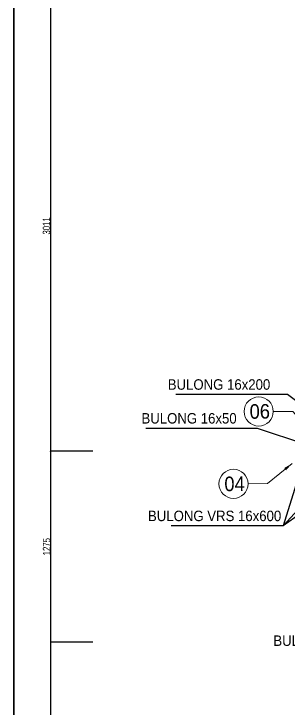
# Model space of a CAD drawing. Header units: millimetres. Extents: x -23083795 to 376618, y 113268 to 3804440.
# Drawn here: x 217200 to 219038, y 120599 to 125244 of the extents above; entities that cross this region are included whole.
import ezdxf
from ezdxf.enums import TextEntityAlignment as Align

# ---------------------------------------------------------------- set-up
doc = ezdxf.new("R2010")
doc.units = ezdxf.units.MM
doc.header["$LTSCALE"] = 6
doc.layers.add('netlonkhungten', color=32, linetype='Continuous', lineweight=35)
doc.layers.add('Text', color=7, linetype='Continuous', lineweight=13)
doc.styles.add('DIM', font='techl___.ttf', dxfattribs={"width": 0.9, "height": 50})
doc.styles.add('VNI-HELVE', font='VHELVEN_0.TTF', dxfattribs={"width": 0.9})
doc.dimstyles.new('D50', dxfattribs={"dimtxt": 60, "dimasz": 75, "dimexe": 30, "dimexo": 50, "dimgap": 25, "dimtad": 1, "dimdec": 0, "dimdsep": 46, "dimtxsty": 'VNI-HELVE', "dimcen": 0, "dimclrd": 256, "dimclre": 256, "dimclrt": 7, "dimadec": 0, "dimazin": 0, "dimtfac": 1, "dimtdec": 0, "dimtmove": 1, "dimatfit": 3, "dimfxl": 1, "dimtolj": 1, "dimtzin": 0, "dimlwd": -1, "dimlwe": -1, "dimarcsym": 0})
doc.dimstyles.new('TL1-1', dxfattribs={"dimtxt": 2, "dimasz": 1, "dimexe": 1, "dimexo": 1, "dimgap": 0.5, "dimtad": 1, "dimdec": 0, "dimlfac": 50, "dimzin": 0, "dimdsep": 46, "dimtxsty": 'DIM', "dimblk1": 'OBLIQUE', "dimblk2": 'OBLIQUE', "dimsah": 1, "dimcen": 0, "dimdle": 1, "dimclrd": 256, "dimclre": 256, "dimclrt": 256, "dimadec": 0, "dimazin": 0, "dimtfac": 1, "dimtdec": 0, "dimtofl": 0, "dimtmove": 0, "dimatfit": 3, "dimldrblk": 'OBLIQUE', "dimfxl": 1, "dimtolj": 1, "dimtzin": 0, "dimarcsym": 0})

# ---------------------------------------------------------------- blocks, each defined once
blk = doc.blocks.new('_Oblique')
at = {"color": 0, "lineweight": -2}
blk.add_line((-0.5, -0.5), (0.5, 0.5), dxfattribs=at)
blk = doc.blocks.new('*D350')
at = {"lineweight": -2}
for p, q in [((217726.4, 125333), (217443.2, 125333)), ((217444.2, 125334), (217444.2, 122321)), ((217726.4, 122322), (217443.2, 122322))]:
    blk.add_line(p, q, dxfattribs=at)
at = {"layer": 'Defpoints', "color": 0}
for p in [(217727.4, 125333), (217444.2, 122322), (217727.4, 122322)]:
    blk.add_point(p, dxfattribs=at)
at = {"lineweight": -2}
for p, rotation in [((217444.2, 125333), 90), ((217444.2, 122322), 270)]:
    blk.add_blockref('_Oblique', p, dxfattribs=dict(at, rotation=rotation))
at = {"insert": (217417.6, 123827.5), "char_height": 50, "attachment_point": 5, "rotation": 90, "style": 'DIM'}
blk.add_mtext('\\A1;3011', dxfattribs=at)
blk = doc.blocks.new('*D351')
at = {"lineweight": -2}
for p, q in [((217726.4, 122322), (217443.2, 122322)), ((217444.2, 122323), (217444.2, 121046)), ((217726.4, 121047), (217443.2, 121047))]:
    blk.add_line(p, q, dxfattribs=at)
at = {"layer": 'Defpoints', "color": 0}
for p in [(217727.4, 122322), (217444.2, 121047), (217727.4, 121047)]:
    blk.add_point(p, dxfattribs=at)
at = {"lineweight": -2}
for p, rotation in [((217444.2, 122322), 90), ((217444.2, 121047), 270)]:
    blk.add_blockref('_Oblique', p, dxfattribs=dict(at, rotation=rotation))
at = {"insert": (217418.2, 121684.5), "char_height": 50, "attachment_point": 5, "rotation": 90, "style": 'DIM'}
blk.add_mtext('\\A1;1275', dxfattribs=at)
blk = doc.blocks.new('*D352')
at = {"lineweight": -2}
for p, q in [((217726.4, 121047), (217443.2, 121047)), ((217444.2, 121048), (217444.2, 118526)), ((217726.4, 118527), (217443.2, 118527))]:
    blk.add_line(p, q, dxfattribs=at)
at = {"layer": 'Defpoints', "color": 0}
for p in [(217727.4, 121047), (217444.2, 118527), (217727.4, 118527)]:
    blk.add_point(p, dxfattribs=at)
at = {"lineweight": -2}
for p, rotation in [((217444.2, 121047), 90), ((217444.2, 118527), 270)]:
    blk.add_blockref('_Oblique', p, dxfattribs=dict(at, rotation=rotation))
at = {"insert": (217418.2, 119787), "char_height": 50, "attachment_point": 5, "rotation": 90, "style": 'DIM'}
blk.add_mtext('\\A1;2520', dxfattribs=at)

msp = doc.modelspace()

# ---------------------------------------------------------------- linework, layer by layer
at = {"layer": 'netlonkhungten'}
msp.add_lwpolyline([(217199.50715, 129379.02217), (235750.78522, 129379.02217), (235750.78522, 115940.65733), (217199.50715, 115940.65733)], close=True, dxfattribs=at)
at = {"layer": 'Text'}
for centre in [(218835.18542, 122587.93023, -1.36858), (218666.59171, 122104.16125, -1.36858)]:
    msp.add_circle(centre, 97.2, dxfattribs=at)

# ---------------------------------------------------------------- texts
at = {"layer": 'Text', "style": 'VNI-HELVE', "width": 0.9}
for s, p in [('BULONG 16x200', (218569.92815, 122768.14879, -1.36858)), ('BULONG 16x50', (218369.80325, 122542.17742, -1.36858)), ('BULONG VRS 16x600', (218540.49269, 121890.18016, -1.36858)), ('BULONG VRS 16x650', (219378.14583, 121056.41152, -1.36858))]:
    msp.add_text(s, height=70, dxfattribs=at).set_placement(p, align=Align.MIDDLE_CENTER)
for s, p in [('06', (218842.24263, 122588.35908, -1.36858)), ('04', (218673.64892, 122104.5901, -1.36858))]:
    msp.add_text(s, height=97.2, rotation=0.76393241, dxfattribs=at).set_placement(p, align=Align.MIDDLE_CENTER)

# ---------------------------------------------------------------- dimensions: what is measured, and where the dimension line sits
at = {"color": 3}
for base, p1, p2, picture, middle in [((217444.23817, 122321.9596), (217727.39113, 125332.9596), (217727.39113, 122321.9596), '*D350', (217417.64168, 123827.4596)), ((217444.23817, 121046.9596), (217727.39113, 122321.9596), (217727.39113, 121046.9596), '*D351', (217418.18993, 121684.4596)), ((217444.23817, 118526.9596), (217727.39113, 121046.9596), (217727.39113, 118526.9596), '*D352', (217418.18993, 119786.9596))]:
    dim = msp.add_linear_dim(base=base, p1=p1, p2=p2, angle=90, dimstyle='TL1-1', override={"dimlfac": 1}, dxfattribs=at)
    dim.commit()
    dim.dimension.update_dxf_attribs({"geometry": picture, "text_midpoint": middle})

# ---------------------------------------------------------------- leaders
at = {"lineweight": 5}
for points in [[(219263.3365, 122524.08009, -1.36858), (219026.88208, 122700.63829, -1.36858), (218280.59905, 122700.63829, -1.36858)], [(219259.40117, 122328.91054, -1.36858), (218826.75718, 122474.66692, -1.36858), (218080.47415, 122474.66692, -1.36858)], [(219151.90117, 122319.91054, -1.36858), (218997.44661, 121822.66966, -1.36858), (218251.16359, 121822.66966, -1.36858)], [(219692.90117, 122319.91054, -1.36858), (218997.44661, 121822.66966, -1.36858), (218251.16359, 121822.66966, -1.36858)], [(219331.18549, 122187.5926, -1.36858), (218997.44661, 121822.66966, -1.36858), (218251.16359, 121822.66966, -1.36858)]]:
    msp.add_leader(points, dimstyle='D50', override={"dimtad": 0}, dxfattribs=at)
at = {"layer": 'Text'}
for points in [[(219197.40117, 122431.91054, -1.36858), (219062.85887, 122587.93128, -1.36858), (218932.38542, 122587.93023, -1.36858)], [(219057.90117, 122239.91054, -1.36858), (218894.23334, 122107.1966, -1.36858), (218763.78307, 122105.45719, -1.36858)]]:
    msp.add_leader(points, dimstyle='D50', override={"dimasz": 60, "dimclrd": 6}, dxfattribs=at)

doc.saveas('drawing.dxf')
